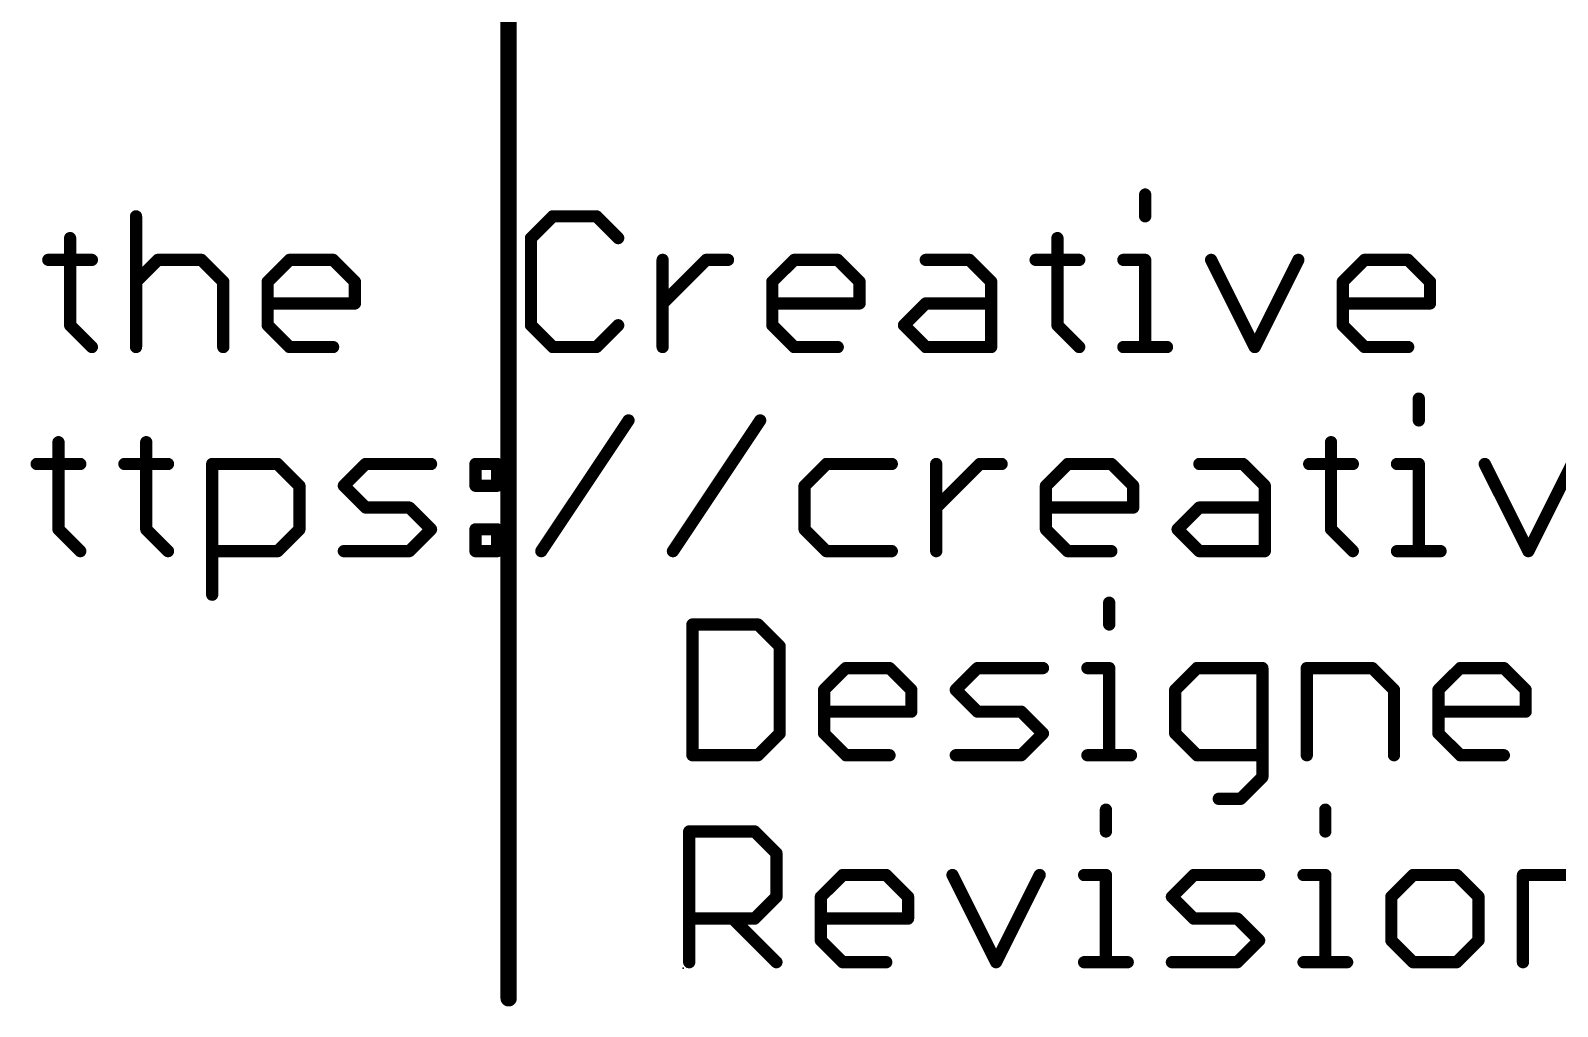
# Model space of a CAD drawing. Extents: x -29 to 78, y -21 to 39.
# Drawn here: x -5.69 to 13.3, y -12.47 to -0.33 of the extents above; entities that cross this region are included whole.
import ezdxf

# ---------------------------------------------------------------- set-up
doc = ezdxf.new("R2010")
doc.units = 0
for name, color, linetype in [('23', 53, 'CONTINUOUS'), ('49', 6, 'CONTINUOUS'), ('51', 53, 'CONTINUOUS')]:
    doc.layers.add(name, color=color, linetype=linetype)

msp = doc.modelspace()

# ---------------------------------------------------------------- linework, layer by layer
at = {"layer": '23'}
msp.add_point((2.4232, -11.9964), dxfattribs=at)
at = {"layer": '49', "const_width": 0.2032}
msp.add_lwpolyline([(0.254, -12.3698), (0.254, 38.4302)], dxfattribs=at)
at = {"layer": '49', "const_width": 0.1016}
msp.add_lwpolyline([(0.2032, -12.3698, 1), (0.3048, -12.3698)], format="xyb", dxfattribs=at)
at = {"layer": '51', "const_width": 0.1524}
for points in [[(8.17, -2.3665), (8.17, -2.6377)], [(-4.3798, -2.6377), (-4.3798, -4.2647)], [(0.8028, -2.6377), (0.5317, -2.9088)], [(1.3452, -2.6377), (0.8028, -2.6377)], [(1.6163, -2.9088), (1.3452, -2.6377)], [(-5.2001, -2.9088), (-5.2001, -3.9935)], [(0.5317, -2.9088), (0.5317, -3.9935)], [(7.0786, -2.9088), (7.0786, -3.9935)], [(-5.4712, -3.18), (-4.9289, -3.18)], [(-4.3798, -3.4512), (-4.1086, -3.18)], [(-4.1086, -3.18), (-3.5663, -3.18)], [(-3.5663, -3.18), (-3.2951, -3.4512)], [(-2.7426, -3.4512), (-2.4715, -3.18)], [(-2.4715, -3.18), (-1.9292, -3.18)], [(-1.9292, -3.18), (-1.658, -3.4512)], [(2.1688, -4.2647), (2.1688, -3.18)], [(2.1688, -3.7223), (2.7112, -3.18)], [(2.7112, -3.18), (2.9823, -3.18)], [(3.5331, -3.4512), (3.8043, -3.18)], [(3.8043, -3.18), (4.3466, -3.18)], [(4.3466, -3.18), (4.6178, -3.4512)], [(5.4414, -3.18), (5.9838, -3.18)], [(5.9838, -3.18), (6.2549, -3.4512)], [(6.8074, -3.18), (7.3498, -3.18)], [(7.8989, -3.18), (8.17, -3.18)], [(8.17, -3.18), (8.17, -4.2647)], [(8.9903, -3.18), (9.5326, -4.2647)], [(9.5326, -4.2647), (10.075, -3.18)], [(10.6275, -3.4512), (10.8986, -3.18)], [(10.8986, -3.18), (11.441, -3.18)], [(11.441, -3.18), (11.7121, -3.4512)], [(-3.2951, -3.4512), (-3.2951, -4.2647)], [(-2.7426, -3.9935), (-2.7426, -3.4512)], [(-1.658, -3.4512), (-1.658, -3.7223)], [(3.5331, -3.9935), (3.5331, -3.4512)], [(4.6178, -3.4512), (4.6178, -3.7223)], [(6.2549, -3.4512), (6.2549, -4.2647)], [(10.6275, -3.9935), (10.6275, -3.4512)], [(11.7121, -3.4512), (11.7121, -3.7223)], [(-1.658, -3.7223), (-2.7426, -3.7223)], [(4.6178, -3.7223), (3.5331, -3.7223)], [(5.1703, -3.9935), (5.4414, -3.7223)], [(5.4414, -3.7223), (6.2549, -3.7223)], [(11.7121, -3.7223), (10.6275, -3.7223)], [(-5.2001, -3.9935), (-4.9289, -4.2647)], [(-2.4715, -4.2647), (-2.7426, -3.9935)], [(0.5317, -3.9935), (0.8028, -4.2647)], [(1.3452, -4.2647), (1.6163, -3.9935)], [(3.8043, -4.2647), (3.5331, -3.9935)], [(5.4414, -4.2647), (5.1703, -3.9935)], [(7.0786, -3.9935), (7.3498, -4.2647)], [(10.8986, -4.2647), (10.6275, -3.9935)], [(-1.9292, -4.2647), (-2.4715, -4.2647)], [(0.8028, -4.2647), (1.3452, -4.2647)], [(4.3466, -4.2647), (3.8043, -4.2647)], [(6.2549, -4.2647), (5.4414, -4.2647)], [(7.8989, -4.2647), (8.4412, -4.2647)], [(11.441, -4.2647), (10.8986, -4.2647)], [(11.5728, -4.9065), (11.5728, -5.1777)], [(0.6601, -6.8047), (1.7447, -5.1777)], [(2.2972, -6.8047), (3.3819, -5.1777)], [(-5.3445, -5.4488), (-5.3445, -6.5335)], [(-4.2531, -5.4488), (-4.2531, -6.5335)], [(10.4813, -5.4488), (10.4813, -6.5335)], [(-5.6157, -5.72), (-5.0734, -5.72)], [(-4.5243, -5.72), (-3.9819, -5.72)], [(-3.4328, -7.347), (-3.4328, -5.72)], [(-3.4328, -5.72), (-2.6193, -5.72)], [(-2.6193, -5.72), (-2.3482, -5.9912)], [(-1.7957, -5.9912), (-1.5245, -5.72)], [(-1.5245, -5.72), (-0.711, -5.72)], [(-0.1585, -5.72), (0.1127, -5.72)], [(-0.1585, -5.9912), (-0.1585, -5.72)], [(0.1127, -5.72), (0.1127, -5.9912)], [(4.2056, -5.72), (3.9344, -5.9912)], [(5.019, -5.72), (4.2056, -5.72)], [(5.5715, -6.8047), (5.5715, -5.72)], [(5.5715, -6.2623), (6.1139, -5.72)], [(6.1139, -5.72), (6.385, -5.72)], [(6.9358, -5.9912), (7.207, -5.72)], [(7.207, -5.72), (7.7493, -5.72)], [(7.7493, -5.72), (8.0205, -5.9912)], [(8.8442, -5.72), (9.3865, -5.72)], [(9.3865, -5.72), (9.6577, -5.9912)], [(10.2102, -5.72), (10.7525, -5.72)], [(11.3016, -5.72), (11.5728, -5.72)], [(11.5728, -5.72), (11.5728, -6.8047)], [(12.393, -5.72), (12.9354, -6.8047)], [(12.9354, -6.8047), (13.4777, -5.72)], [(-2.3482, -5.9912), (-2.3482, -6.5335)], [(-1.5245, -6.2623), (-1.7957, -5.9912)], [(0.1127, -5.9912), (-0.1585, -5.9912)], [(3.9344, -5.9912), (3.9344, -6.5335)], [(6.9358, -6.5335), (6.9358, -5.9912)], [(8.0205, -5.9912), (8.0205, -6.2623)], [(9.6577, -5.9912), (9.6577, -6.8047)], [(-0.9822, -6.2623), (-1.5245, -6.2623)], [(-0.711, -6.5335), (-0.9822, -6.2623)], [(8.0205, -6.2623), (6.9358, -6.2623)], [(8.573, -6.5335), (8.8442, -6.2623)], [(8.8442, -6.2623), (9.6577, -6.2623)], [(-5.3445, -6.5335), (-5.0734, -6.8047)], [(-4.2531, -6.5335), (-3.9819, -6.8047)], [(-2.3482, -6.5335), (-2.6193, -6.8047)], [(-0.9822, -6.8047), (-0.711, -6.5335)], [(-0.1585, -6.5335), (0.1127, -6.5335)], [(-0.1585, -6.8047), (-0.1585, -6.5335)], [(0.1127, -6.5335), (0.1127, -6.8047)], [(3.9344, -6.5335), (4.2056, -6.8047)], [(7.207, -6.8047), (6.9358, -6.5335)], [(8.8442, -6.8047), (8.573, -6.5335)], [(10.4813, -6.5335), (10.7525, -6.8047)], [(-2.6193, -6.8047), (-3.4328, -6.8047)], [(-1.7957, -6.8047), (-0.9822, -6.8047)], [(0.1127, -6.8047), (-0.1585, -6.8047)], [(4.2056, -6.8047), (5.019, -6.8047)], [(7.7493, -6.8047), (7.207, -6.8047)], [(9.6577, -6.8047), (8.8442, -6.8047)], [(11.3016, -6.8047), (11.8439, -6.8047)], [(7.7226, -7.4465), (7.7226, -7.7177)], [(2.54, -7.7177), (2.54, -9.3447)], [(3.3535, -7.7177), (2.54, -7.7177)], [(3.6247, -7.9888), (3.3535, -7.7177)], [(3.6247, -9.0735), (3.6247, -7.9888)], [(4.1772, -8.5312), (4.4483, -8.26)], [(4.4483, -8.26), (4.9906, -8.26)], [(4.9906, -8.26), (5.2618, -8.5312)], [(5.8143, -8.5312), (6.0855, -8.26)], [(6.0855, -8.26), (6.899, -8.26)], [(7.4515, -8.26), (7.7226, -8.26)], [(7.7226, -8.26), (7.7226, -9.3447)], [(8.8141, -8.26), (8.5429, -8.5312)], [(9.6276, -8.26), (8.8141, -8.26)], [(9.6276, -9.6158), (9.6276, -8.26)], [(10.1801, -9.3447), (10.1801, -8.26)], [(10.1801, -8.26), (10.9936, -8.26)], [(10.9936, -8.26), (11.2647, -8.5312)], [(11.8172, -8.5312), (12.0884, -8.26)], [(12.0884, -8.26), (12.6307, -8.26)], [(12.6307, -8.26), (12.9019, -8.5312)], [(4.1772, -9.0735), (4.1772, -8.5312)], [(5.2618, -8.5312), (5.2618, -8.8023)], [(6.0855, -8.8023), (5.8143, -8.5312)], [(8.5429, -8.5312), (8.5429, -9.0735)], [(11.2647, -8.5312), (11.2647, -9.3447)], [(11.8172, -9.0735), (11.8172, -8.5312)], [(12.9019, -8.5312), (12.9019, -8.8023)], [(5.2618, -8.8023), (4.1772, -8.8023)], [(6.6278, -8.8023), (6.0855, -8.8023)], [(6.899, -9.0735), (6.6278, -8.8023)], [(12.9019, -8.8023), (11.8172, -8.8023)], [(3.3535, -9.3447), (3.6247, -9.0735)], [(4.4483, -9.3447), (4.1772, -9.0735)], [(6.6278, -9.3447), (6.899, -9.0735)], [(8.5429, -9.0735), (8.8141, -9.3447)], [(12.0884, -9.3447), (11.8172, -9.0735)], [(2.54, -9.3447), (3.3535, -9.3447)], [(4.9906, -9.3447), (4.4483, -9.3447)], [(5.8143, -9.3447), (6.6278, -9.3447)], [(7.4515, -9.3447), (7.9938, -9.3447)], [(8.8141, -9.3447), (9.6276, -9.3447)], [(12.6307, -9.3447), (12.0884, -9.3447)], [(9.3564, -9.887), (9.6276, -9.6158)], [(9.0852, -9.887), (9.3564, -9.887)], [(7.682, -10.0221), (7.682, -10.2932)], [(10.4106, -10.0221), (10.4106, -10.2932)], [(2.4994, -11.9202), (2.4994, -10.2932)], [(2.4994, -10.2932), (3.3129, -10.2932)], [(3.3129, -10.2932), (3.584, -10.5644)], [(3.584, -10.5644), (3.584, -11.1067)], [(4.1365, -11.1067), (4.4077, -10.8356)], [(4.4077, -10.8356), (4.95, -10.8356)], [(4.95, -10.8356), (5.2212, -11.1067)], [(5.7737, -10.8356), (6.316, -11.9202)], [(6.316, -11.9202), (6.8583, -10.8356)], [(7.4108, -10.8356), (7.682, -10.8356)], [(7.682, -10.8356), (7.682, -11.9202)], [(8.5023, -11.1067), (8.7734, -10.8356)], [(8.7734, -10.8356), (9.5869, -10.8356)], [(10.1394, -10.8356), (10.4106, -10.8356)], [(10.4106, -10.8356), (10.4106, -11.9202)], [(11.502, -10.8356), (11.2309, -11.1067)], [(12.0444, -10.8356), (11.502, -10.8356)], [(12.3155, -11.1067), (12.0444, -10.8356)], [(12.868, -11.9202), (12.868, -10.8356)], [(12.868, -10.8356), (13.6815, -10.8356)], [(3.584, -11.1067), (3.3129, -11.3779)], [(4.1365, -11.6491), (4.1365, -11.1067)], [(5.2212, -11.1067), (5.2212, -11.3779)], [(8.7734, -11.3779), (8.5023, -11.1067)], [(11.2309, -11.1067), (11.2309, -11.6491)], [(12.3155, -11.6491), (12.3155, -11.1067)], [(3.3129, -11.3779), (2.4994, -11.3779)], [(3.0417, -11.3779), (3.584, -11.9202)], [(5.2212, -11.3779), (4.1365, -11.3779)], [(9.3158, -11.3779), (8.7734, -11.3779)], [(9.5869, -11.6491), (9.3158, -11.3779)], [(4.4077, -11.9202), (4.1365, -11.6491)], [(9.3158, -11.9202), (9.5869, -11.6491)], [(11.2309, -11.6491), (11.502, -11.9202)], [(12.0444, -11.9202), (12.3155, -11.6491)], [(4.95, -11.9202), (4.4077, -11.9202)], [(7.4108, -11.9202), (7.9532, -11.9202)], [(8.5023, -11.9202), (9.3158, -11.9202)], [(10.1394, -11.9202), (10.6818, -11.9202)], [(11.502, -11.9202), (12.0444, -11.9202)]]:
    msp.add_lwpolyline(points, dxfattribs=at)
at = {"layer": '51', "const_width": 0.0762}
for points in [[(8.2081, -2.3665, 1), (8.1319, -2.3665)], [(-4.3417, -2.6377, 1), (-4.4179, -2.6377)], [(0.8028, -2.5996, 1), (0.8028, -2.6758)], [(0.8298, -2.6646, 1), (0.7759, -2.6107)], [(1.3721, -2.6107, 1), (1.3182, -2.6646)], [(1.3452, -2.6758, 1), (1.3452, -2.5996)], [(8.1319, -2.6377, 1), (8.2081, -2.6377)], [(-5.162, -2.9088, 1), (-5.2382, -2.9088)], [(0.5047, -2.8819, 1), (0.5586, -2.9358)], [(0.5698, -2.9088, 1), (0.4936, -2.9088)], [(1.5894, -2.9358, 1), (1.6433, -2.8819)], [(7.1167, -2.9088, 1), (7.0405, -2.9088)], [(-5.4712, -3.1419, 1), (-5.4712, -3.2181)], [(-4.9289, -3.2181, 1), (-4.9289, -3.1419)], [(-4.1086, -3.1419, 1), (-4.1086, -3.2181)], [(-4.0817, -3.2069, 1), (-4.1356, -3.1531)], [(-3.5394, -3.1531, 1), (-3.5932, -3.2069)], [(-3.5663, -3.2181, 1), (-3.5663, -3.1419)], [(-2.4715, -3.1419, 1), (-2.4715, -3.2181)], [(-2.4445, -3.2069, 1), (-2.4984, -3.1531)], [(-1.9022, -3.1531, 1), (-1.9561, -3.2069)], [(-1.9292, -3.2181, 1), (-1.9292, -3.1419)], [(2.2069, -3.18, 1), (2.1307, -3.18)], [(2.7112, -3.1419, 1), (2.7112, -3.2181)], [(2.7381, -3.2069, 1), (2.6842, -3.1531)], [(2.9823, -3.2181, 1), (2.9823, -3.1419)], [(3.8043, -3.1419, 1), (3.8043, -3.2181)], [(3.8312, -3.2069, 1), (3.7773, -3.1531)], [(4.3736, -3.1531, 1), (4.3197, -3.2069)], [(4.3466, -3.2181, 1), (4.3466, -3.1419)], [(5.4414, -3.1419, 1), (5.4414, -3.2181)], [(6.0107, -3.1531, 1), (5.9568, -3.2069)], [(5.9838, -3.2181, 1), (5.9838, -3.1419)], [(6.8074, -3.1419, 1), (6.8074, -3.2181)], [(7.3498, -3.2181, 1), (7.3498, -3.1419)], [(7.8989, -3.1419, 1), (7.8989, -3.2181)], [(8.2081, -3.18, 1), (8.1319, -3.18)], [(8.17, -3.2181, 1), (8.17, -3.1419)], [(9.0244, -3.163, 1), (8.9562, -3.197)], [(10.109, -3.197, 1), (10.0409, -3.163)], [(10.8986, -3.1419, 1), (10.8986, -3.2181)], [(10.9256, -3.2069, 1), (10.8717, -3.1531)], [(11.4679, -3.1531, 1), (11.414, -3.2069)], [(11.441, -3.2181, 1), (11.441, -3.1419)], [(-4.4067, -3.4242, 1), (-4.3529, -3.4781)], [(-3.257, -3.4512, 1), (-3.3332, -3.4512)], [(-3.3221, -3.4781, 1), (-3.2682, -3.4242)], [(-2.7696, -3.4242, 1), (-2.7157, -3.4781)], [(-2.7045, -3.4512, 1), (-2.7807, -3.4512)], [(-1.6199, -3.4512, 1), (-1.6961, -3.4512)], [(-1.6849, -3.4781, 1), (-1.631, -3.4242)], [(3.5712, -3.4512, 1), (3.495, -3.4512)], [(3.5062, -3.4242, 1), (3.5601, -3.4781)], [(4.6559, -3.4512, 1), (4.5797, -3.4512)], [(4.5908, -3.4781, 1), (4.6447, -3.4242)], [(6.293, -3.4512, 1), (6.2168, -3.4512)], [(6.228, -3.4781, 1), (6.2819, -3.4242)], [(10.6005, -3.4242, 1), (10.6544, -3.4781)], [(10.6656, -3.4512, 1), (10.5894, -3.4512)], [(11.7502, -3.4512, 1), (11.674, -3.4512)], [(11.6852, -3.4781, 1), (11.7391, -3.4242)], [(-2.7426, -3.6842, 1), (-2.7426, -3.7604)], [(-1.6961, -3.7223, 1), (-1.6199, -3.7223)], [(-1.658, -3.7604, 1), (-1.658, -3.6842)], [(2.1419, -3.6954, 1), (2.1958, -3.7493)], [(3.5331, -3.6842, 1), (3.5331, -3.7604)], [(4.5797, -3.7223, 1), (4.6559, -3.7223)], [(4.6178, -3.7604, 1), (4.6178, -3.6842)], [(5.4414, -3.6842, 1), (5.4414, -3.7604)], [(5.4684, -3.7493, 1), (5.4145, -3.6954)], [(6.2549, -3.7604, 1), (6.2549, -3.6842)], [(10.6275, -3.6842, 1), (10.6275, -3.7604)], [(11.674, -3.7223, 1), (11.7502, -3.7223)], [(11.7121, -3.7604, 1), (11.7121, -3.6842)], [(-5.2382, -3.9935, 1), (-5.162, -3.9935)], [(-5.1731, -3.9666, 1), (-5.227, -4.0204)], [(-2.7157, -3.9666, 1), (-2.7696, -4.0204)], [(-2.7807, -3.9935, 1), (-2.7045, -3.9935)], [(0.5586, -3.9666, 1), (0.5047, -4.0204)], [(0.4936, -3.9935, 1), (0.5698, -3.9935)], [(1.6433, -4.0204, 1), (1.5894, -3.9666)], [(3.495, -3.9935, 1), (3.5712, -3.9935)], [(3.5601, -3.9666, 1), (3.5062, -4.0204)], [(5.1972, -3.9666, 1), (5.1433, -4.0204)], [(5.1433, -3.9666, 1), (5.1972, -4.0204)], [(7.0405, -3.9935, 1), (7.1167, -3.9935)], [(7.1055, -3.9666, 1), (7.0517, -4.0204)], [(10.6544, -3.9666, 1), (10.6005, -4.0204)], [(10.5894, -3.9935, 1), (10.6656, -3.9935)], [(-4.9558, -4.2916, 1), (-4.902, -4.2377)], [(-4.4179, -4.2647, 1), (-4.3417, -4.2647)], [(-3.3332, -4.2647, 1), (-3.257, -4.2647)], [(-2.4715, -4.2266, 1), (-2.4715, -4.3028)], [(-2.4984, -4.2916, 1), (-2.4445, -4.2377)], [(-1.9292, -4.3028, 1), (-1.9292, -4.2266)], [(0.8028, -4.2266, 1), (0.8028, -4.3028)], [(0.7759, -4.2916, 1), (0.8298, -4.2377)], [(1.3182, -4.2377, 1), (1.3721, -4.2916)], [(1.3452, -4.3028, 1), (1.3452, -4.2266)], [(2.1307, -4.2647, 1), (2.2069, -4.2647)], [(3.8043, -4.2266, 1), (3.8043, -4.3028)], [(3.7773, -4.2916, 1), (3.8312, -4.2377)], [(4.3466, -4.3028, 1), (4.3466, -4.2266)], [(5.4414, -4.2266, 1), (5.4414, -4.3028)], [(5.4145, -4.2916, 1), (5.4684, -4.2377)], [(6.2168, -4.2647, 1), (6.293, -4.2647)], [(6.2549, -4.3028, 1), (6.2549, -4.2266)], [(7.3228, -4.2916, 1), (7.3767, -4.2377)], [(7.8989, -4.2266, 1), (7.8989, -4.3028)], [(8.1319, -4.2647, 1), (8.2081, -4.2647)], [(8.4412, -4.3028, 1), (8.4412, -4.2266)], [(9.4986, -4.2476, 1), (9.5667, -4.2817)], [(9.4986, -4.2817, 1), (9.5667, -4.2476)], [(10.8986, -4.2266, 1), (10.8986, -4.3028)], [(10.8717, -4.2916, 1), (10.9256, -4.2377)], [(11.441, -4.3028, 1), (11.441, -4.2266)], [(11.6109, -4.9065, 1), (11.5347, -4.9065)], [(1.7764, -5.1988, 1), (1.713, -5.1565)], [(3.4136, -5.1988, 1), (3.3502, -5.1565)], [(11.5347, -5.1777, 1), (11.6109, -5.1777)], [(-5.3064, -5.4488, 1), (-5.3826, -5.4488)], [(-4.215, -5.4488, 1), (-4.2912, -5.4488)], [(10.5194, -5.4488, 1), (10.4432, -5.4488)], [(-5.6157, -5.6819, 1), (-5.6157, -5.7581)], [(-5.0734, -5.7581, 1), (-5.0734, -5.6819)], [(-4.5243, -5.6819, 1), (-4.5243, -5.7581)], [(-3.9819, -5.7581, 1), (-3.9819, -5.6819)], [(-3.3947, -5.72, 1), (-3.4709, -5.72)], [(-3.4328, -5.6819, 1), (-3.4328, -5.7581)], [(-2.5924, -5.6931, 1), (-2.6463, -5.7469)], [(-2.6193, -5.7581, 1), (-2.6193, -5.6819)], [(-1.5245, -5.6819, 1), (-1.5245, -5.7581)], [(-1.4976, -5.7469, 1), (-1.5514, -5.6931)], [(-0.711, -5.7581, 1), (-0.711, -5.6819)], [(-0.1585, -5.6819, 1), (-0.1585, -5.7581)], [(-0.1204, -5.72, 1), (-0.1966, -5.72)], [(0.1508, -5.72, 1), (0.0746, -5.72)], [(0.1127, -5.7581, 1), (0.1127, -5.6819)], [(4.2056, -5.6819, 1), (4.2056, -5.7581)], [(4.2325, -5.7469, 1), (4.1786, -5.6931)], [(5.019, -5.7581, 1), (5.019, -5.6819)], [(5.6096, -5.72, 1), (5.5334, -5.72)], [(6.1139, -5.6819, 1), (6.1139, -5.7581)], [(6.1408, -5.7469, 1), (6.0869, -5.6931)], [(6.385, -5.7581, 1), (6.385, -5.6819)], [(7.207, -5.6819, 1), (7.207, -5.7581)], [(7.2339, -5.7469, 1), (7.1801, -5.6931)], [(7.7763, -5.6931, 1), (7.7224, -5.7469)], [(7.7493, -5.7581, 1), (7.7493, -5.6819)], [(8.8442, -5.6819, 1), (8.8442, -5.7581)], [(9.4134, -5.6931, 1), (9.3595, -5.7469)], [(9.3865, -5.7581, 1), (9.3865, -5.6819)], [(10.2102, -5.6819, 1), (10.2102, -5.7581)], [(10.7525, -5.7581, 1), (10.7525, -5.6819)], [(11.3016, -5.6819, 1), (11.3016, -5.7581)], [(11.6109, -5.72, 1), (11.5347, -5.72)], [(11.5728, -5.7581, 1), (11.5728, -5.6819)], [(12.4271, -5.703, 1), (12.359, -5.737)], [(-2.3101, -5.9912, 1), (-2.3863, -5.9912)], [(-2.3751, -6.0181, 1), (-2.3212, -5.9642)], [(-1.7687, -5.9642, 1), (-1.8226, -6.0181)], [(-1.8226, -5.9642, 1), (-1.7687, -6.0181)], [(-0.1585, -5.9531, 1), (-0.1585, -6.0293)], [(-0.1966, -5.9912, 1), (-0.1204, -5.9912)], [(0.0746, -5.9912, 1), (0.1508, -5.9912)], [(0.1127, -6.0293, 1), (0.1127, -5.9531)], [(3.9074, -5.9642, 1), (3.9613, -6.0181)], [(3.9725, -5.9912, 1), (3.8963, -5.9912)], [(6.9739, -5.9912, 1), (6.8977, -5.9912)], [(6.9089, -5.9642, 1), (6.9628, -6.0181)], [(8.0586, -5.9912, 1), (7.9824, -5.9912)], [(7.9936, -6.0181, 1), (8.0474, -5.9642)], [(9.6958, -5.9912, 1), (9.6196, -5.9912)], [(9.6307, -6.0181, 1), (9.6846, -5.9642)], [(-1.5245, -6.2242, 1), (-1.5245, -6.3004)], [(-1.5514, -6.2893, 1), (-1.4976, -6.2354)], [(-0.9552, -6.2354, 1), (-1.0091, -6.2893)], [(-0.9822, -6.3004, 1), (-0.9822, -6.2242)], [(5.5446, -6.2354, 1), (5.5985, -6.2893)], [(6.9358, -6.2242, 1), (6.9358, -6.3004)], [(7.9824, -6.2623, 1), (8.0586, -6.2623)], [(8.0205, -6.3004, 1), (8.0205, -6.2242)], [(8.8442, -6.2242, 1), (8.8442, -6.3004)], [(8.8711, -6.2893, 1), (8.8172, -6.2354)], [(9.6577, -6.3004, 1), (9.6577, -6.2242)], [(-5.3176, -6.5066, 1), (-5.3715, -6.5604)], [(-5.3826, -6.5335, 1), (-5.3064, -6.5335)], [(-4.2912, -6.5335, 1), (-4.215, -6.5335)], [(-4.2262, -6.5066, 1), (-4.28, -6.5604)], [(-2.3863, -6.5335, 1), (-2.3101, -6.5335)], [(-2.3212, -6.5604, 1), (-2.3751, -6.5066)], [(-0.6841, -6.5604, 1), (-0.7379, -6.5066)], [(-0.7379, -6.5604, 1), (-0.6841, -6.5066)], [(-0.1585, -6.4954, 1), (-0.1585, -6.5716)], [(-0.1204, -6.5335, 1), (-0.1966, -6.5335)], [(0.1508, -6.5335, 1), (0.0746, -6.5335)], [(0.1127, -6.5716, 1), (0.1127, -6.4954)], [(3.9613, -6.5066, 1), (3.9074, -6.5604)], [(3.8963, -6.5335, 1), (3.9725, -6.5335)], [(6.8977, -6.5335, 1), (6.9739, -6.5335)], [(6.9628, -6.5066, 1), (6.9089, -6.5604)], [(8.5999, -6.5066, 1), (8.5461, -6.5604)], [(8.5461, -6.5066, 1), (8.5999, -6.5604)], [(10.4432, -6.5335, 1), (10.5194, -6.5335)], [(10.5083, -6.5066, 1), (10.4544, -6.5604)], [(-5.1003, -6.8316, 1), (-5.0464, -6.7777)], [(-4.0089, -6.8316, 1), (-3.955, -6.7777)], [(-3.4328, -6.7666, 1), (-3.4328, -6.8428)], [(-2.6463, -6.7777, 1), (-2.5924, -6.8316)], [(-2.6193, -6.8428, 1), (-2.6193, -6.7666)], [(-1.7957, -6.7666, 1), (-1.7957, -6.8428)], [(-1.0091, -6.7777, 1), (-0.9552, -6.8316)], [(-0.9822, -6.8428, 1), (-0.9822, -6.7666)], [(-0.1585, -6.7666, 1), (-0.1585, -6.8428)], [(-0.1966, -6.8047, 1), (-0.1204, -6.8047)], [(0.0746, -6.8047, 1), (0.1508, -6.8047)], [(0.1127, -6.8428, 1), (0.1127, -6.7666)], [(0.6284, -6.7835, 1), (0.6918, -6.8258)], [(2.2655, -6.7835, 1), (2.3289, -6.8258)], [(4.2056, -6.7666, 1), (4.2056, -6.8428)], [(4.1786, -6.8316, 1), (4.2325, -6.7777)], [(5.019, -6.8428, 1), (5.019, -6.7666)], [(5.5334, -6.8047, 1), (5.6096, -6.8047)], [(7.207, -6.7666, 1), (7.207, -6.8428)], [(7.1801, -6.8316, 1), (7.2339, -6.7777)], [(7.7493, -6.8428, 1), (7.7493, -6.7666)], [(8.8442, -6.7666, 1), (8.8442, -6.8428)], [(8.8172, -6.8316, 1), (8.8711, -6.7777)], [(9.6196, -6.8047, 1), (9.6958, -6.8047)], [(9.6577, -6.8428, 1), (9.6577, -6.7666)], [(10.7255, -6.8316, 1), (10.7794, -6.7777)], [(11.3016, -6.7666, 1), (11.3016, -6.8428)], [(11.5347, -6.8047, 1), (11.6109, -6.8047)], [(11.8439, -6.8428, 1), (11.8439, -6.7666)], [(12.9013, -6.7876, 1), (12.9694, -6.8217)], [(12.9013, -6.8217, 1), (12.9694, -6.7876)], [(-3.4709, -7.347, 1), (-3.3947, -7.347)], [(7.7607, -7.4465, 1), (7.6845, -7.4465)], [(2.5781, -7.7177, 1), (2.5019, -7.7177)], [(2.54, -7.6796, 1), (2.54, -7.7558)], [(3.3804, -7.6907, 1), (3.3266, -7.7446)], [(3.3535, -7.7558, 1), (3.3535, -7.6796)], [(7.6845, -7.7177, 1), (7.7607, -7.7177)], [(3.6628, -7.9888, 1), (3.5866, -7.9888)], [(3.5977, -8.0158, 1), (3.6516, -7.9619)], [(4.4483, -8.2219, 1), (4.4483, -8.2981)], [(4.4753, -8.2869, 1), (4.4214, -8.2331)], [(5.0176, -8.2331, 1), (4.9637, -8.2869)], [(4.9906, -8.2981, 1), (4.9906, -8.2219)], [(6.0855, -8.2219, 1), (6.0855, -8.2981)], [(6.1124, -8.2869, 1), (6.0585, -8.2331)], [(6.899, -8.2981, 1), (6.899, -8.2219)], [(7.4515, -8.2219, 1), (7.4515, -8.2981)], [(7.7607, -8.26, 1), (7.6845, -8.26)], [(7.7226, -8.2981, 1), (7.7226, -8.2219)], [(8.8141, -8.2219, 1), (8.8141, -8.2981)], [(8.841, -8.2869, 1), (8.7871, -8.2331)], [(9.6657, -8.26, 1), (9.5895, -8.26)], [(9.6276, -8.2981, 1), (9.6276, -8.2219)], [(10.2182, -8.26, 1), (10.142, -8.26)], [(10.1801, -8.2219, 1), (10.1801, -8.2981)], [(11.0205, -8.2331, 1), (10.9666, -8.2869)], [(10.9936, -8.2981, 1), (10.9936, -8.2219)], [(12.0884, -8.2219, 1), (12.0884, -8.2981)], [(12.1153, -8.2869, 1), (12.0614, -8.2331)], [(12.6577, -8.2331, 1), (12.6038, -8.2869)], [(12.6307, -8.2981, 1), (12.6307, -8.2219)], [(4.1502, -8.5042, 1), (4.2041, -8.5581)], [(4.2153, -8.5312, 1), (4.1391, -8.5312)], [(5.2999, -8.5312, 1), (5.2237, -8.5312)], [(5.2349, -8.5581, 1), (5.2888, -8.5042)], [(5.8413, -8.5042, 1), (5.7874, -8.5581)], [(5.7874, -8.5042, 1), (5.8413, -8.5581)], [(8.581, -8.5312, 1), (8.5048, -8.5312)], [(8.516, -8.5042, 1), (8.5698, -8.5581)], [(11.3028, -8.5312, 1), (11.2266, -8.5312)], [(11.2378, -8.5581, 1), (11.2917, -8.5042)], [(11.8553, -8.5312, 1), (11.7791, -8.5312)], [(11.7903, -8.5042, 1), (11.8442, -8.5581)], [(12.94, -8.5312, 1), (12.8638, -8.5312)], [(12.8749, -8.5581, 1), (12.9288, -8.5042)], [(4.1772, -8.7642, 1), (4.1772, -8.8404)], [(5.2618, -8.8404, 1), (5.2618, -8.7642)], [(6.0855, -8.7642, 1), (6.0855, -8.8404)], [(6.6547, -8.7754, 1), (6.6009, -8.8293)], [(6.6278, -8.8404, 1), (6.6278, -8.7642)], [(11.8172, -8.7642, 1), (11.8172, -8.8404)], [(12.9019, -8.8404, 1), (12.9019, -8.7642)], [(5.2237, -8.8023, 1), (5.2999, -8.8023)], [(6.0585, -8.8293, 1), (6.1124, -8.7754)], [(12.8638, -8.8023, 1), (12.94, -8.8023)], [(3.5866, -9.0735, 1), (3.6628, -9.0735)], [(3.6516, -9.1004, 1), (3.5977, -9.0466)], [(4.2041, -9.0466, 1), (4.1502, -9.1004)], [(4.1391, -9.0735, 1), (4.2153, -9.0735)], [(6.9259, -9.1004, 1), (6.872, -9.0466)], [(6.872, -9.1004, 1), (6.9259, -9.0466)], [(8.5048, -9.0735, 1), (8.581, -9.0735)], [(8.5698, -9.0466, 1), (8.516, -9.1004)], [(11.7791, -9.0735, 1), (11.8553, -9.0735)], [(11.8442, -9.0466, 1), (11.7903, -9.1004)], [(2.54, -9.3066, 1), (2.54, -9.3828)], [(3.3266, -9.3177, 1), (3.3804, -9.3716)], [(3.3535, -9.3828, 1), (3.3535, -9.3066)], [(4.4483, -9.3066, 1), (4.4483, -9.3828)], [(4.4214, -9.3716, 1), (4.4753, -9.3177)], [(4.9906, -9.3828, 1), (4.9906, -9.3066)], [(5.8143, -9.3066, 1), (5.8143, -9.3828)], [(6.6009, -9.3177, 1), (6.6547, -9.3716)], [(6.6278, -9.3828, 1), (6.6278, -9.3066)], [(7.4515, -9.3066, 1), (7.4515, -9.3828)], [(7.9938, -9.3828, 1), (7.9938, -9.3066)], [(8.8141, -9.3066, 1), (8.8141, -9.3828)], [(8.7871, -9.3716, 1), (8.841, -9.3177)], [(9.6276, -9.3828, 1), (9.6276, -9.3066)], [(12.0884, -9.3066, 1), (12.0884, -9.3828)], [(12.0614, -9.3716, 1), (12.1153, -9.3177)], [(12.6307, -9.3828, 1), (12.6307, -9.3066)], [(2.5019, -9.3447, 1), (2.5781, -9.3447)], [(7.6845, -9.3447, 1), (7.7607, -9.3447)], [(10.142, -9.3447, 1), (10.2182, -9.3447)], [(11.2266, -9.3447, 1), (11.3028, -9.3447)], [(9.5895, -9.6158, 1), (9.6657, -9.6158)], [(9.6545, -9.6428, 1), (9.6006, -9.5889)], [(9.0852, -9.8489, 1), (9.0852, -9.9251)], [(9.3295, -9.86, 1), (9.3833, -9.9139)], [(9.3564, -9.9251, 1), (9.3564, -9.8489)], [(7.7201, -10.0221, 1), (7.6439, -10.0221)], [(10.4487, -10.0221, 1), (10.3725, -10.0221)], [(2.5375, -10.2932, 1), (2.4613, -10.2932)], [(2.4994, -10.2551, 1), (2.4994, -10.3313)], [(3.3398, -10.2663, 1), (3.2859, -10.3202)], [(3.3129, -10.3313, 1), (3.3129, -10.2551)], [(7.6439, -10.2932, 1), (7.7201, -10.2932)], [(10.3725, -10.2932, 1), (10.4487, -10.2932)], [(3.6221, -10.5644, 1), (3.5459, -10.5644)], [(3.5571, -10.5913, 1), (3.611, -10.5375)], [(4.4077, -10.7975, 1), (4.4077, -10.8737)], [(4.4346, -10.8625, 1), (4.3807, -10.8086)], [(4.977, -10.8086, 1), (4.9231, -10.8625)], [(4.95, -10.8737, 1), (4.95, -10.7975)], [(5.8077, -10.8185, 1), (5.7396, -10.8526)], [(6.8924, -10.8526, 1), (6.8243, -10.8185)], [(7.4108, -10.7975, 1), (7.4108, -10.8737)], [(7.7201, -10.8356, 1), (7.6439, -10.8356)], [(7.682, -10.8737, 1), (7.682, -10.7975)], [(8.7734, -10.7975, 1), (8.7734, -10.8737)], [(8.8004, -10.8625, 1), (8.7465, -10.8086)], [(9.5869, -10.8737, 1), (9.5869, -10.7975)], [(10.1394, -10.7975, 1), (10.1394, -10.8737)], [(10.4487, -10.8356, 1), (10.3725, -10.8356)], [(10.4106, -10.8737, 1), (10.4106, -10.7975)], [(11.502, -10.7975, 1), (11.502, -10.8737)], [(11.529, -10.8625, 1), (11.4751, -10.8086)], [(12.0713, -10.8086, 1), (12.0174, -10.8625)], [(12.0444, -10.8737, 1), (12.0444, -10.7975)], [(12.9061, -10.8356, 1), (12.8299, -10.8356)], [(12.868, -10.7975, 1), (12.868, -10.8737)], [(3.5459, -11.1067, 1), (3.6221, -11.1067)], [(3.611, -11.1337, 1), (3.5571, -11.0798)], [(4.1746, -11.1067, 1), (4.0984, -11.1067)], [(4.1096, -11.0798, 1), (4.1635, -11.1337)], [(5.2593, -11.1067, 1), (5.1831, -11.1067)], [(5.1942, -11.1337, 1), (5.2481, -11.0798)], [(8.5292, -11.0798, 1), (8.4753, -11.1337)], [(8.4753, -11.0798, 1), (8.5292, -11.1337)], [(11.2039, -11.0798, 1), (11.2578, -11.1337)], [(11.269, -11.1067, 1), (11.1928, -11.1067)], [(12.3536, -11.1067, 1), (12.2774, -11.1067)], [(12.2886, -11.1337, 1), (12.3425, -11.0798)], [(2.4994, -11.3398, 1), (2.4994, -11.416)], [(3.0686, -11.351, 1), (3.0147, -11.4048)], [(3.2859, -11.351, 1), (3.3398, -11.4048)], [(3.3129, -11.416, 1), (3.3129, -11.3398)], [(4.1365, -11.3398, 1), (4.1365, -11.416)], [(5.1831, -11.3779, 1), (5.2593, -11.3779)], [(5.2212, -11.416, 1), (5.2212, -11.3398)], [(8.7734, -11.3398, 1), (8.7734, -11.416)], [(8.7465, -11.4048, 1), (8.8004, -11.351)], [(9.3427, -11.351, 1), (9.2888, -11.4048)], [(9.3158, -11.416, 1), (9.3158, -11.3398)], [(4.1635, -11.6221, 1), (4.1096, -11.676)], [(9.6139, -11.676, 1), (9.56, -11.6221)], [(11.2578, -11.6221, 1), (11.2039, -11.676)], [(12.3425, -11.676, 1), (12.2886, -11.6221)], [(4.0984, -11.6491, 1), (4.1746, -11.6491)], [(9.56, -11.676, 1), (9.6139, -11.6221)], [(11.1928, -11.6491, 1), (11.269, -11.6491)], [(12.2774, -11.6491, 1), (12.3536, -11.6491)], [(2.4613, -11.9202, 1), (2.5375, -11.9202)], [(3.5571, -11.9472, 1), (3.611, -11.8933)], [(4.4077, -11.8821, 1), (4.4077, -11.9583)], [(4.3807, -11.9472, 1), (4.4346, -11.8933)], [(4.95, -11.9583, 1), (4.95, -11.8821)], [(6.2819, -11.9032, 1), (6.3501, -11.9373)], [(6.2819, -11.9373, 1), (6.3501, -11.9032)], [(7.4108, -11.8821, 1), (7.4108, -11.9583)], [(7.6439, -11.9202, 1), (7.7201, -11.9202)], [(7.9532, -11.9583, 1), (7.9532, -11.8821)], [(8.5023, -11.8821, 1), (8.5023, -11.9583)], [(9.2888, -11.8933, 1), (9.3427, -11.9472)], [(9.3158, -11.9583, 1), (9.3158, -11.8821)], [(10.1394, -11.8821, 1), (10.1394, -11.9583)], [(10.3725, -11.9202, 1), (10.4487, -11.9202)], [(10.6818, -11.9583, 1), (10.6818, -11.8821)], [(11.502, -11.8821, 1), (11.502, -11.9583)], [(11.4751, -11.9472, 1), (11.529, -11.8933)], [(12.0174, -11.8933, 1), (12.0713, -11.9472)], [(12.0444, -11.9583, 1), (12.0444, -11.8821)], [(12.8299, -11.9202, 1), (12.9061, -11.9202)]]:
    msp.add_lwpolyline(points, format="xyb", dxfattribs=at)

doc.saveas('drawing.dxf')
